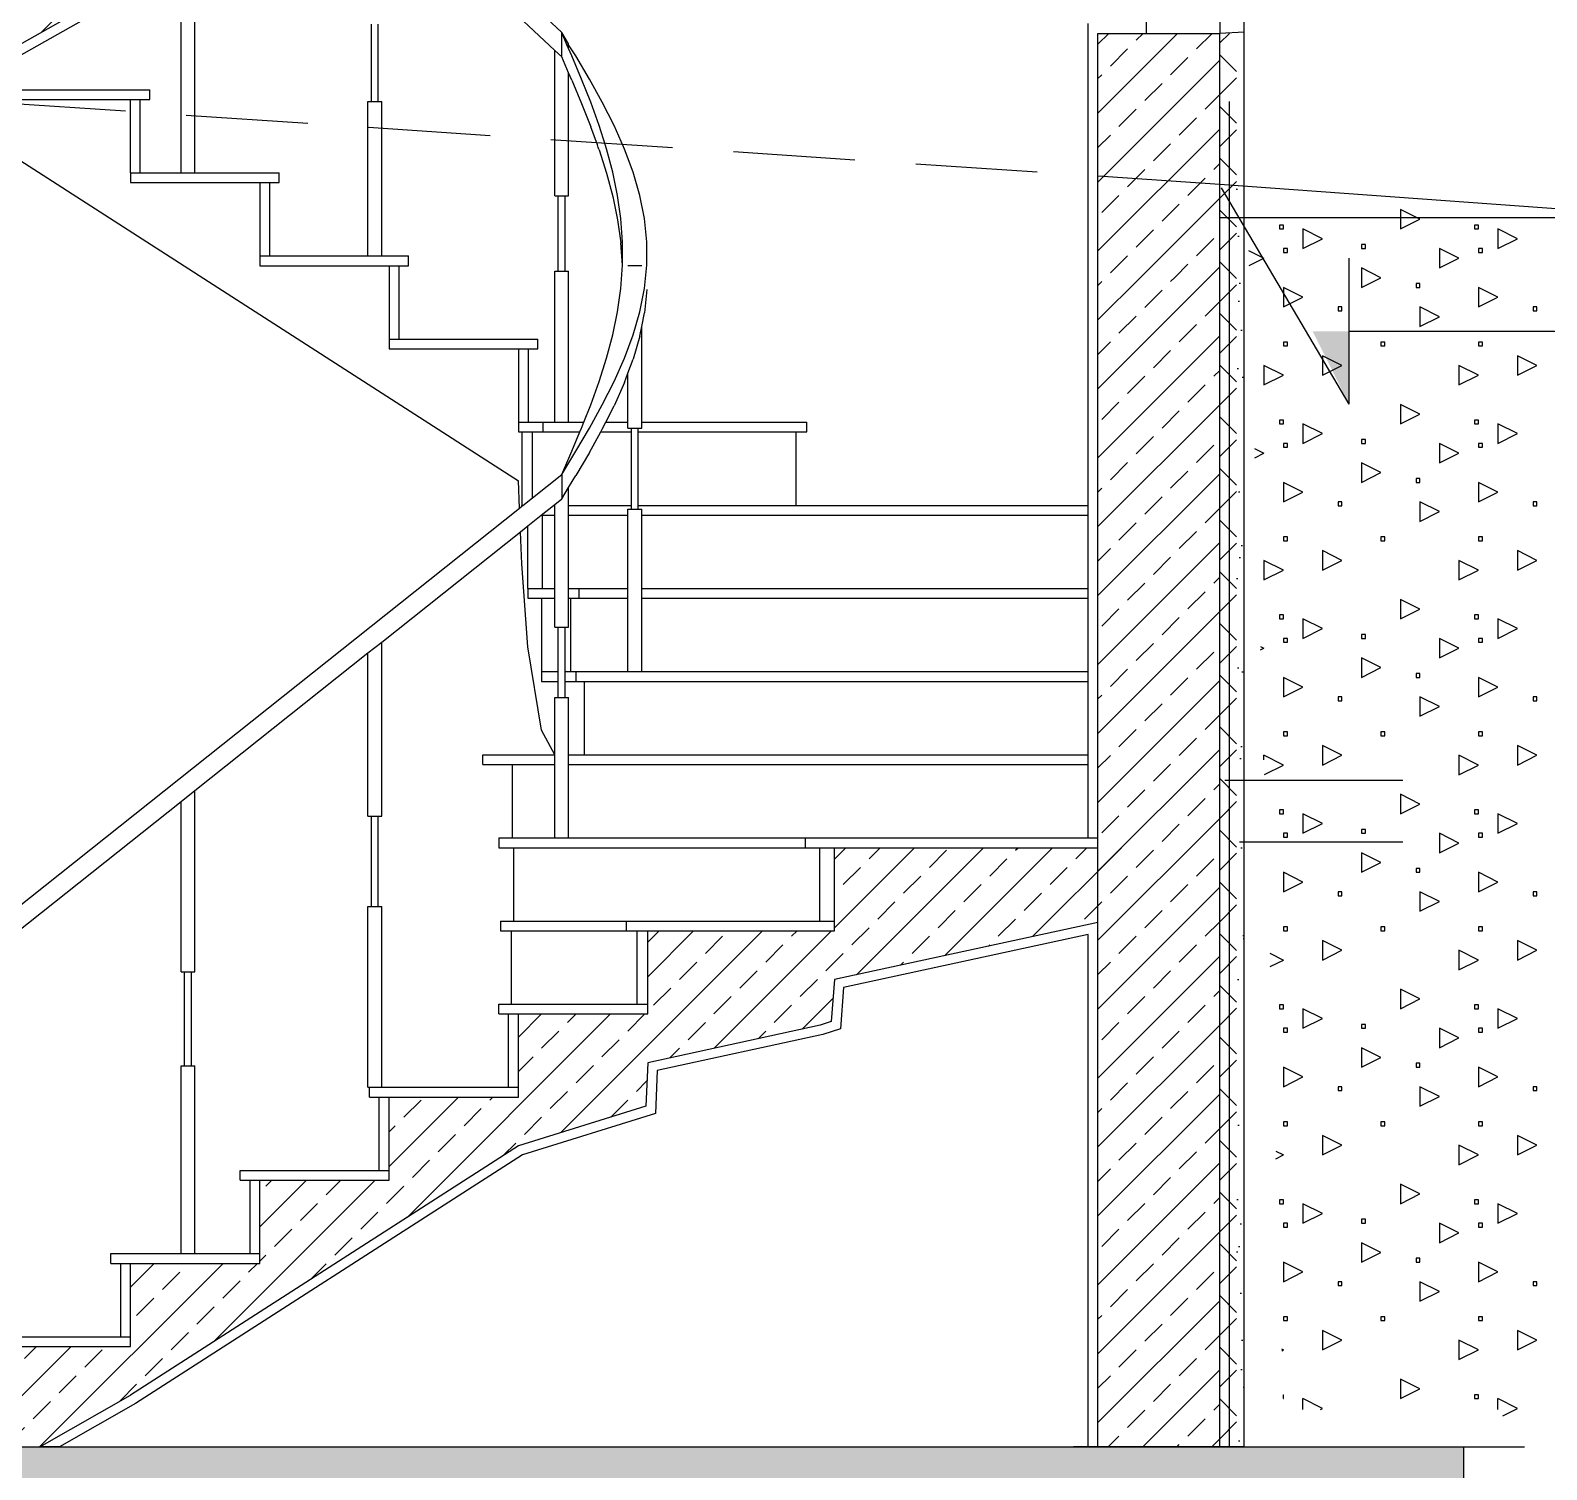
# Model space of a CAD drawing. Header units: metres. Extents: x -220 to 294, y -29 to 18.
# Drawn here: x 31.779 to 34.889, y -7.847 to -4.894 of the extents above; entities that cross this region are included whole.
import ezdxf

# ---------------------------------------------------------------- set-up
doc = ezdxf.new("R2010")
doc.units = ezdxf.units.M
doc.header["$MEASUREMENT"] = 0
doc.linetypes.add('DASHED2', pattern=[0.375, 0.25, -0.125])
doc.linetypes.add('DASHED4', pattern=[0.1875, 0.125, -0.0625])
for name, color, linetype in [('Cizgi', 7, 'Continuous'), ('Kesit_Kot', 7, 'Continuous'), ('Rota', 7, 'Continuous'), ('Standart', 7, 'Continuous'), ('Tarama', 7, 'Continuous')]:
    doc.layers.add(name, color=color, linetype=linetype)

msp = doc.modelspace()

# ---------------------------------------------------------------- hatches: boundary and pattern name
at = {"layer": 'Kesit_Kot', "linetype": 'Continuous', "lineweight": -3}
msp.add_hatch(color=216, dxfattribs=at).paths.add_polyline_path([(34.4841, -5.6612), (34.4091, -5.5112), (34.4841, -5.5112)])
at = {"layer": 'Tarama', "linetype": 'Continuous', "lineweight": -3}
h = msp.add_hatch(dxfattribs=at)
h.set_pattern_fill('ANSI33', color=58, scale=0.4, style=0)
h.paths.add_polyline_path([(34.0686, -3.8027), (33.4281, -3.9415), (33.4218, -4.0275), (33.3989, -4.0351), (33.0452, -4.1121), (33.0415, -4.2012), (32.7797, -4.2826), (31.9839, -4.7944), (31.7186, -4.945), (31.7186, -4.6944), (31.9839, -4.6944), (31.9839, -4.5238), (32.2492, -4.5238), (32.2492, -4.3532), (32.5144, -4.3532), (32.5144, -4.1826), (32.7797, -4.1826), (32.7797, -4.0121), (33.0452, -4.0121), (33.0452, -3.8415), (33.4281, -3.8415), (33.4281, -3.6709), (34.0686, -3.6709)])
h = msp.add_hatch(dxfattribs=at)
h.set_pattern_fill('ANSI33', color=58, scale=0.4, style=0)
h.paths.add_polyline_path([(34.2186, -5.4), (33.9686, -5.4), (33.9686, -4.9), (34.2186, -4.9)])
h = msp.add_hatch(dxfattribs=at)
h.set_pattern_fill('ANSI37', color=163, scale=0.6, style=0)
h.paths.add_polyline_path([(34.2532, -7.8), (34.2186, -7.8), (34.2186, -4.9), (34.2528, -4.9)])
h = msp.add_hatch(dxfattribs=at)
h.set_pattern_fill('AR-SAND', color=203, scale=0.05, style=0)
h.paths.add_polyline_path([(34.2686, -7.8), (34.2532, -7.8), (34.2528, -4.9), (34.2686, -4.9)])
h = msp.add_hatch(dxfattribs=at)
h.set_pattern_fill('ANSI33', color=58, scale=0.4, style=0)
h.paths.add_polyline_path([(34.2186, -7.8), (33.9686, -7.8), (33.9686, -5.4), (34.2186, -5.4)])
h = msp.add_hatch(dxfattribs=at)
h.set_pattern_fill('ANSI33', color=58, scale=0.4, style=0)
h.paths.add_polyline_path([(34.0686, -6.7027), (33.4281, -6.8415), (33.4218, -6.9275), (33.3989, -6.9351), (33.0452, -7.0121), (33.0415, -7.1012), (32.7797, -7.1826), (31.9839, -7.6944), (31.7186, -7.845), (31.7186, -7.5944), (31.9839, -7.5944), (31.9839, -7.4238), (32.2492, -7.4238), (32.2492, -7.2532), (32.5144, -7.2532), (32.5144, -7.0826), (32.7797, -7.0826), (32.7797, -6.9121), (33.0452, -6.9121), (33.0452, -6.7415), (33.4281, -6.7415), (33.4281, -6.5709), (34.0686, -6.5709)])
h = msp.add_hatch(dxfattribs=at)
h.set_pattern_fill('ANSI33', color=58, scale=0.4, style=0)
h.paths.add_polyline_path([(25.0186, -7.8), (25.0186, -8.5), (34.7186, -8.5), (34.7186, -8.2), (34.7186, -7.8)])

# ---------------------------------------------------------------- linework, layer by layer
at = {"layer": 'Cizgi', "color": 166, "linetype": 'Continuous', "lineweight": -3}
for points in [[(34.2186, -2.5), (34.2186, -4.9)], [(34.0686, -4.9), (34.0686, -3.8027)]]:
    msp.add_lwpolyline(points, dxfattribs=at)
at = {"layer": 'Cizgi', "color": 241, "linetype": 'Continuous', "lineweight": -3}
for points in [[(34.2686, -4.92), (34.2686, -3.5236)], [(34.2686, -7.8), (34.2686, -4.69)], [(31.9943, -4.8115), (31.7386, -4.9566)], [(33.9486, -5.1966), (33.9486, -4.88)], [(34.2686, -4.8976), (34.2186, -4.9)], [(34.2386, -6.89), (34.2386, -5.04)], [(33.9486, -5.2025), (33.9486, -5.1966)], [(33.9486, -5.8685), (33.9486, -5.2025)], [(34.2386, -5.2222), (34.2386, -5.2162)], [(34.2186, -5.2776), (37.4186, -5.2776)], [(33.9486, -5.8885), (33.9486, -5.8685)], [(33.9486, -6.0391), (33.9486, -5.8885)], [(33.9486, -6.0591), (33.9486, -6.0391)], [(33.9486, -6.2097), (33.9486, -6.0591)], [(33.9486, -6.2297), (33.9486, -6.2097)], [(33.9486, -6.3803), (33.9486, -6.2297)], [(33.9486, -6.4003), (33.9486, -6.3803)], [(33.9486, -6.5509), (33.9486, -6.4003)], [(33.9486, -6.7492), (33.447, -6.8578)], [(33.9486, -7.8), (33.9486, -6.7492)], [(33.447, -6.8578), (33.4408, -6.9424)], [(34.2386, -7.8), (34.2386, -6.89)], [(33.4042, -6.9544), (33.0645, -7.0283)], [(33.4408, -6.9424), (33.4042, -6.9544)], [(33.0645, -7.0283), (33.0609, -7.1161)], [(33.0609, -7.1161), (32.7883, -7.2009)], [(32.7883, -7.2009), (31.9943, -7.7115)], [(31.9943, -7.7115), (31.8384, -7.8)], [(31.8384, -7.8), (31.7979, -7.8)], [(33.9686, -7.8), (33.9486, -7.8)], [(33.9686, -7.8), (33.9486, -7.8)], [(34.2686, -7.8), (34.2186, -7.8)], [(34.2386, -7.8), (34.2186, -7.8)]]:
    msp.add_lwpolyline(points, dxfattribs=at)
at = {"layer": 'Cizgi', "color": 98, "linetype": 'Continuous', "lineweight": -3}
for points in [[(32.4581, -4.5133), (32.8686, -4.8983)], [(32.4995, -4.6021), (32.8545, -4.935)], [(32.0878, -5.0847), (32.0878, -4.7935)], [(32.1161, -5.0777), (32.1161, -4.7935)], [(32.4782, -5.0396), (32.4782, -4.881)], [(32.4924, -5.0396), (32.4924, -4.881)], [(32.8828, -4.9217), (32.8686, -4.8983)], [(32.8686, -4.9483), (32.8686, -4.8983)], [(32.8794, -4.9233), (32.8686, -4.8983)], [(32.8545, -5.1233), (32.8545, -4.935)], [(32.8545, -4.935), (32.8686, -4.9483)], [(32.8794, -4.9233), (32.8828, -4.9233)], [(32.8828, -4.9311), (32.8794, -4.9233)], [(32.8828, -4.9233), (32.8828, -4.9217)], [(32.8828, -4.9311), (32.8828, -4.9233)], [(32.8974, -4.946), (32.8828, -4.9233)], [(32.8892, -4.946), (32.8828, -4.9311)], [(32.9092, -4.9937), (32.8892, -4.946)], [(32.9255, -4.9937), (32.8974, -4.946)], [(32.8828, -4.9811), (32.8686, -4.9483)], [(32.8828, -5.1252), (32.8828, -4.9811)], [(32.8892, -4.996), (32.8828, -4.9811)], [(32.8892, -4.996), (32.9092, -5.0437)], [(32.9281, -5.0415), (32.9092, -4.9937)], [(32.9519, -5.0415), (32.9255, -4.9937)], [(31.7386, -5.0156), (32.0239, -5.0156)], [(31.7386, -5.0356), (31.9839, -5.0356)], [(31.9839, -5.0652), (31.9839, -5.0356)], [(31.9839, -5.0356), (32.0039, -5.0356)], [(32.0039, -5.0665), (32.0039, -5.0356)], [(32.0039, -5.0356), (32.0239, -5.0356)], [(32.0239, -5.0356), (32.0239, -5.0156)], [(32.4712, -5.0977), (32.4712, -5.0396)], [(32.4712, -5.0396), (32.4782, -5.0396)], [(32.4782, -5.0396), (32.4924, -5.0396)], [(32.4924, -5.0396), (32.4995, -5.0396)], [(32.4995, -5.0996), (32.4995, -5.0396)], [(31.9839, -5.0687), (31.9839, -5.0652)], [(31.9839, -5.1862), (31.9839, -5.0687)], [(32.0039, -5.0701), (32.0039, -5.0665)], [(32.0039, -5.1862), (32.0039, -5.0701)], [(32.9092, -5.0437), (32.9281, -5.0915)], [(32.9454, -5.0892), (32.9281, -5.0415)], [(32.9761, -5.0892), (32.9519, -5.0415)], [(32.0878, -5.1862), (32.0878, -5.0758)], [(32.1161, -5.1862), (32.1161, -5.0777)], [(32.4712, -5.1019), (32.4712, -5.0977)], [(32.4995, -5.1038), (32.4995, -5.0996)], [(32.9418, -5.1291), (32.9281, -5.0915)], [(32.9585, -5.1302), (32.9454, -5.0892)], [(32.9955, -5.1327), (32.9761, -5.0892)], [(32.4712, -5.3568), (32.4712, -5.1019)], [(32.4995, -5.3568), (32.4995, -5.1038)], [(32.8545, -5.128), (32.8545, -5.1233)], [(32.8545, -5.2331), (32.8545, -5.128)], [(32.8828, -5.1299), (32.8828, -5.1252)], [(32.8828, -5.2331), (32.8828, -5.1299)], [(32.9436, -5.1341), (32.9418, -5.1291)], [(32.96, -5.1352), (32.9585, -5.1302)], [(32.9977, -5.1377), (32.9955, -5.1327)], [(31.7186, -5.1356), (32.7797, -5.8179)], [(32.9454, -5.1392), (32.9436, -5.1341)], [(32.9454, -5.1392), (32.9606, -5.1869)], [(32.9606, -5.1369), (32.96, -5.1352)], [(32.9733, -5.1847), (32.9606, -5.1369)], [(33.0151, -5.1847), (32.9977, -5.1377)], [(31.9839, -5.1862), (31.9839, -5.2062)], [(31.9839, -5.1862), (32.0039, -5.1862)], [(32.0039, -5.1862), (32.0878, -5.1862)], [(32.0878, -5.1862), (32.1161, -5.1862)], [(32.1161, -5.1862), (32.2892, -5.1862)], [(32.2892, -5.2062), (32.2892, -5.1862)], [(32.9606, -5.1869), (32.9733, -5.2347)], [(32.9831, -5.2324), (32.9733, -5.1847)], [(33.0289, -5.2324), (33.0151, -5.1847)], [(31.9839, -5.2062), (32.2492, -5.2062)], [(32.2492, -5.2062), (32.2492, -5.3568)], [(32.2492, -5.2062), (32.2692, -5.2062)], [(32.2692, -5.2062), (32.2692, -5.3568)], [(32.2692, -5.2062), (32.2892, -5.2062)], [(32.8545, -5.2331), (32.8616, -5.2331)], [(32.8616, -5.3881), (32.8616, -5.2331)], [(32.8616, -5.2331), (32.8757, -5.2331)], [(32.8757, -5.3881), (32.8757, -5.2331)], [(32.8757, -5.2331), (32.8828, -5.2331)], [(32.9733, -5.2347), (32.9831, -5.2824)], [(32.9898, -5.2801), (32.9831, -5.2324)], [(33.0383, -5.2801), (33.0289, -5.2324)], [(32.9831, -5.2824), (32.9898, -5.3301)], [(32.9932, -5.3279), (32.9898, -5.2801)], [(33.043, -5.3279), (33.0383, -5.2801)], [(32.9932, -5.3756), (32.9898, -5.3301)], [(32.9932, -5.3756), (32.9932, -5.3279)], [(33.043, -5.3756), (33.043, -5.3279)], [(32.2492, -5.3568), (32.2492, -5.3768)], [(32.2492, -5.3568), (32.2692, -5.3568)], [(32.2492, -5.3768), (32.5144, -5.3768)], [(32.2692, -5.3568), (32.4712, -5.3568)], [(32.4712, -5.3568), (32.4995, -5.3568)], [(32.4995, -5.3568), (32.5544, -5.3568)], [(32.5144, -5.3768), (32.5144, -5.5274)], [(32.5144, -5.3768), (32.5344, -5.3768)], [(32.5344, -5.3768), (32.5344, -5.5274)], [(32.5344, -5.3768), (32.5544, -5.3768)], [(32.5544, -5.3768), (32.5544, -5.3568)], [(32.9898, -5.4234), (32.9932, -5.3756)], [(33.0328, -5.3768), (33.0045, -5.3768)], [(33.0383, -5.4234), (33.043, -5.3756)], [(32.8545, -5.6979), (32.8545, -5.3881)], [(32.8545, -5.3881), (32.8616, -5.3881)], [(32.8616, -5.3881), (32.8757, -5.3881)], [(32.8757, -5.3881), (32.8828, -5.3881)], [(32.8828, -5.6979), (32.8828, -5.3881)], [(32.9831, -5.4711), (32.9898, -5.4234)], [(33.0289, -5.4711), (33.0383, -5.4234)], [(33.043, -5.4256), (33.0383, -5.4734)], [(32.9733, -5.5188), (32.9831, -5.4711)], [(33.0151, -5.5188), (33.0289, -5.4711)], [(33.0328, -5.5013), (33.0383, -5.4734)], [(33.0289, -5.5211), (33.0328, -5.5013)], [(33.0328, -5.6979), (33.0328, -5.5013)], [(32.5144, -5.5274), (32.5144, -5.5474)], [(32.5144, -5.5274), (32.5344, -5.5274)], [(32.5344, -5.5274), (32.8197, -5.5274)], [(32.8197, -5.5474), (32.8197, -5.5274)], [(32.9606, -5.5666), (32.9733, -5.5188)], [(32.9974, -5.5666), (33.0151, -5.5188)], [(33.0289, -5.5211), (33.0151, -5.5688)], [(32.5144, -5.5474), (32.7797, -5.5474)], [(32.7797, -5.5474), (32.7797, -5.6979)], [(32.7797, -5.5474), (32.7997, -5.5474)], [(32.7997, -5.5474), (32.7997, -5.6979)], [(32.7997, -5.5474), (32.8197, -5.5474)], [(32.9454, -5.6143), (32.9606, -5.5666)], [(32.9761, -5.6143), (32.9974, -5.5666)], [(32.9974, -5.6166), (33.0045, -5.5975)], [(33.0045, -5.5975), (33.0151, -5.5688)], [(33.0045, -5.6979), (33.0045, -5.5975)], [(32.9281, -5.662), (32.9454, -5.6143)], [(32.9519, -5.662), (32.9761, -5.6143)], [(32.9974, -5.6166), (32.9761, -5.6643)], [(32.9139, -5.6979), (32.9281, -5.662)], [(32.9255, -5.7098), (32.9519, -5.662)], [(32.9591, -5.6979), (32.9761, -5.6643)], [(32.7797, -5.6979), (32.7797, -5.7179)], [(32.7797, -5.6979), (32.7997, -5.6979)], [(32.7797, -5.7179), (32.7868, -5.7179)], [(32.7868, -5.7179), (32.7868, -5.8685)], [(32.7868, -5.7179), (32.8087, -5.7179)], [(32.7997, -5.6979), (32.8306, -5.6979)], [(32.8087, -5.8529), (32.8087, -5.7179)], [(32.8087, -5.7179), (32.8306, -5.7179)], [(32.8306, -5.7179), (32.8306, -5.6979)], [(32.8306, -5.6979), (32.8545, -5.6979)], [(32.8306, -5.7179), (32.9058, -5.7179)], [(32.8545, -5.6979), (32.8828, -5.6979)], [(32.8828, -5.6979), (32.9139, -5.6979)], [(32.8892, -5.7575), (32.9058, -5.7179)], [(32.8974, -5.7575), (32.9255, -5.7098)], [(32.9058, -5.7179), (32.9092, -5.7098)], [(32.9092, -5.7098), (32.9139, -5.6979)], [(32.9255, -5.7598), (32.9487, -5.7179)], [(32.9487, -5.7179), (32.9519, -5.712)], [(32.9487, -5.7179), (33.0116, -5.7179)], [(32.9519, -5.712), (32.9591, -5.6979)], [(32.9591, -5.6979), (33.0045, -5.6979)], [(33.0045, -5.7099), (33.0045, -5.6979)], [(33.0045, -5.7099), (33.0116, -5.7099)], [(33.0116, -5.7179), (33.0116, -5.7099)], [(33.0116, -5.7099), (33.0257, -5.7099)], [(33.0116, -5.8685), (33.0116, -5.7179)], [(33.0257, -5.7179), (33.0257, -5.7099)], [(33.0257, -5.7099), (33.0328, -5.7099)], [(33.0257, -5.7179), (33.3498, -5.7179)], [(33.0257, -5.8685), (33.0257, -5.7179)], [(33.0328, -5.6979), (33.3718, -5.6979)], [(33.0328, -5.7099), (33.0328, -5.6979)], [(33.3498, -5.8685), (33.3498, -5.7179)], [(33.3498, -5.7179), (33.3718, -5.7179)], [(33.3718, -5.7179), (33.3718, -5.6979)], [(32.8686, -5.8052), (32.8892, -5.7575)], [(32.8686, -5.8052), (32.8974, -5.7575)], [(32.9255, -5.7598), (32.8974, -5.8075)], [(32.8087, -5.8529), (32.8686, -5.8052)], [(32.8686, -5.8052), (32.8686, -5.8552)], [(32.8828, -5.8318), (32.8974, -5.8075)], [(32.782, -5.8741), (32.7797, -5.8179)], [(32.8686, -5.8552), (32.8828, -5.8318)], [(32.8828, -5.8685), (32.8828, -5.8318)], [(31.7186, -6.72), (32.782, -5.8741)], [(32.782, -5.8741), (32.7868, -5.8704)], [(32.7868, -5.8704), (32.7868, -5.8685)], [(32.7868, -5.8685), (32.7891, -5.8685)], [(32.7868, -5.8704), (32.7891, -5.8685)], [(32.7891, -5.8685), (32.8087, -5.8529)], [(32.8268, -5.8885), (32.8519, -5.8685)], [(32.8519, -5.8685), (32.8545, -5.8665)], [(32.8519, -5.8685), (32.8545, -5.8685)], [(32.8545, -5.8665), (32.8686, -5.8552)], [(32.8545, -5.8685), (32.8545, -5.8665)], [(32.8545, -5.8885), (32.8545, -5.8685)], [(32.8828, -5.8685), (33.0116, -5.8685)], [(32.8828, -5.8885), (32.8828, -5.8685)], [(33.0045, -5.8765), (33.0116, -5.8765)], [(33.0045, -5.8885), (33.0045, -5.8765)], [(33.0116, -5.8765), (33.0116, -5.8685)], [(33.0116, -5.8765), (33.0257, -5.8765)], [(33.0257, -5.8685), (33.3498, -5.8685)], [(33.0257, -5.8765), (33.0257, -5.8685)], [(33.0257, -5.8765), (33.0328, -5.8765)], [(33.0328, -5.8885), (33.0328, -5.8765)], [(33.3498, -5.8685), (33.9486, -5.8685)], [(32.784, -5.9225), (32.7992, -5.9105)], [(32.7992, -5.9105), (32.8268, -5.8885)], [(32.7992, -6.0391), (32.7992, -5.9105)], [(32.8268, -5.8885), (32.8289, -5.8885)], [(32.8289, -5.8885), (32.8289, -6.0391)], [(32.8289, -5.8885), (32.8545, -5.8885)], [(32.8545, -6.0391), (32.8545, -5.8885)], [(32.8828, -5.8885), (33.0045, -5.8885)], [(32.8828, -6.0391), (32.8828, -5.8885)], [(33.0045, -6.0391), (33.0045, -5.8885)], [(33.0328, -5.8885), (33.9486, -5.8885)], [(33.0328, -6.0391), (33.0328, -5.8885)], [(32.4995, -6.1489), (32.784, -5.9225)], [(32.7868, -5.9885), (32.784, -5.9225)], [(32.7992, -6.1591), (32.7868, -5.9885)], [(32.7992, -6.0391), (32.7992, -6.0591)], [(32.7992, -6.0391), (32.8289, -6.0391)], [(32.7992, -6.0591), (32.8272, -6.0591)], [(32.8272, -6.0591), (32.8272, -6.2097)], [(32.8272, -6.0591), (32.8545, -6.0591)], [(32.8289, -6.0391), (32.8545, -6.0391)], [(32.8545, -6.0591), (32.8545, -6.0391)], [(32.8545, -6.1185), (32.8545, -6.0591)], [(32.8828, -6.0391), (32.9045, -6.0391)], [(32.8828, -6.0591), (32.8828, -6.0391)], [(32.8828, -6.0591), (32.8872, -6.0591)], [(32.8828, -6.1185), (32.8828, -6.0591)], [(32.8872, -6.2097), (32.8872, -6.0591)], [(32.8872, -6.0591), (32.9045, -6.0591)], [(32.9045, -6.0591), (32.9045, -6.0391)], [(32.9045, -6.0391), (33.0045, -6.0391)], [(32.9045, -6.0591), (33.0045, -6.0591)], [(33.0045, -6.0591), (33.0045, -6.0391)], [(33.0045, -6.2097), (33.0045, -6.0591)], [(33.0328, -6.0391), (33.9486, -6.0391)], [(33.0328, -6.0591), (33.0328, -6.0391)], [(33.0328, -6.0591), (33.9486, -6.0591)], [(33.0328, -6.2097), (33.0328, -6.0591)], [(32.8545, -6.1185), (32.8616, -6.1185)], [(32.8616, -6.2097), (32.8616, -6.1185)], [(32.8616, -6.1185), (32.8757, -6.1185)], [(32.8757, -6.2097), (32.8757, -6.1185)], [(32.8757, -6.1185), (32.8828, -6.1185)], [(32.4712, -6.1714), (32.4995, -6.1489)], [(32.4995, -6.5062), (32.4995, -6.1489)], [(32.8272, -6.3297), (32.7992, -6.1591)], [(32.1161, -6.4538), (32.4712, -6.1714)], [(32.4712, -6.5062), (32.4712, -6.1714)], [(32.8272, -6.2097), (32.8272, -6.2297)], [(32.8272, -6.2097), (32.8616, -6.2097)], [(32.8616, -6.2297), (32.8616, -6.2097)], [(32.8757, -6.2097), (32.8872, -6.2097)], [(32.8757, -6.2297), (32.8757, -6.2097)], [(32.8872, -6.2097), (32.8986, -6.2097)], [(32.8986, -6.2297), (32.8986, -6.2097)], [(32.8986, -6.2097), (33.0045, -6.2097)], [(33.0045, -6.2097), (33.0328, -6.2097)], [(33.0328, -6.2097), (33.9486, -6.2097)], [(32.8272, -6.2297), (32.8616, -6.2297)], [(32.8616, -6.2626), (32.8616, -6.2297)], [(32.8757, -6.2297), (32.8986, -6.2297)], [(32.8757, -6.2626), (32.8757, -6.2297)], [(32.8986, -6.2297), (32.9145, -6.2297)], [(32.9145, -6.2297), (32.9145, -6.3803)], [(32.9145, -6.2297), (33.9486, -6.2297)], [(32.8543, -6.3803), (32.8545, -6.2626)], [(32.8545, -6.2626), (32.8616, -6.2626)], [(32.8616, -6.2626), (32.8757, -6.2626)], [(32.8757, -6.2626), (32.8828, -6.2626)], [(32.8828, -6.3803), (32.8828, -6.2626)], [(32.8543, -6.3803), (32.8272, -6.3297)], [(32.7072, -6.4003), (32.7072, -6.3803)], [(32.7072, -6.3803), (32.8543, -6.3803)], [(32.7072, -6.4003), (32.7672, -6.4003)], [(32.7672, -6.4003), (32.7672, -6.5509)], [(32.7672, -6.4003), (32.8545, -6.4003)], [(32.8545, -6.4003), (32.8543, -6.3803)], [(32.8545, -6.5509), (32.8545, -6.4003)], [(32.8828, -6.3803), (32.9145, -6.3803)], [(32.8828, -6.4003), (32.8828, -6.3803)], [(32.8828, -6.4003), (33.9486, -6.4003)], [(32.8828, -6.5509), (32.8828, -6.4003)], [(32.9145, -6.3803), (33.9486, -6.3803)], [(32.0878, -6.4763), (32.1161, -6.4538)], [(32.1161, -6.8256), (32.1161, -6.4538)], [(31.7484, -6.7463), (32.0878, -6.4763)], [(32.0878, -6.8256), (32.0878, -6.4763)], [(32.4712, -6.5062), (32.4782, -6.5062)], [(32.4782, -6.6917), (32.4782, -6.5062)], [(32.4782, -6.5062), (32.4924, -6.5062)], [(32.4924, -6.6917), (32.4924, -6.5062)], [(32.4924, -6.5062), (32.4995, -6.5062)], [(32.7398, -6.5509), (32.7398, -6.5709)], [(32.7398, -6.5509), (32.7672, -6.5509)], [(32.7672, -6.5509), (32.8545, -6.5509)], [(32.8545, -6.5509), (32.8828, -6.5509)], [(32.8828, -6.5509), (33.3687, -6.5509)], [(32.7398, -6.5709), (32.7695, -6.5709)], [(32.7695, -6.5709), (32.7695, -6.7215)], [(32.7695, -6.5709), (33.3687, -6.5709)], [(32.4712, -7.0626), (32.4712, -6.6917)], [(32.4712, -6.6917), (32.4782, -6.6917)], [(32.4782, -6.6917), (32.4924, -6.6917)], [(32.4924, -6.6917), (32.4995, -6.6917)], [(32.4995, -7.0626), (32.4995, -6.6917)], [(32.7429, -6.7215), (32.7429, -6.7415)], [(32.7429, -6.7215), (32.7695, -6.7215)], [(32.7429, -6.7415), (32.7648, -6.7415)], [(32.7648, -6.7415), (32.7648, -6.8921)], [(32.7648, -6.7415), (33.0013, -6.7415)], [(32.7695, -6.7215), (33.0013, -6.7215)], [(32.0878, -6.8256), (32.0949, -6.8256)], [(32.0949, -7.0183), (32.0949, -6.8256)], [(32.0949, -6.8256), (32.109, -6.8256)], [(32.109, -7.0183), (32.109, -6.8256)], [(32.109, -6.8256), (32.1161, -6.8256)], [(32.0878, -7.4038), (32.0878, -7.0183)], [(32.0878, -7.0183), (32.0949, -7.0183)], [(32.0949, -7.0183), (32.109, -7.0183)], [(32.109, -7.0183), (32.1161, -7.0183)], [(32.1161, -7.4038), (32.1161, -7.0183)], [(32.4712, -7.0626), (32.4744, -7.0626)]]:
    msp.add_lwpolyline(points, dxfattribs=at)
at = {"layer": 'Cizgi', "color": 7, "linetype": 'Continuous', "lineweight": -3}
for points in [[(31.9839, -4.7944), (31.7186, -4.945)], [(33.9686, -5.2038), (33.9686, -4.9)], [(33.9686, -4.9), (34.0686, -4.9)], [(34.0686, -4.9), (34.2186, -4.9)], [(34.2186, -5.2208), (34.2186, -4.9)], [(33.9686, -6.5509), (33.9686, -5.2038)], [(34.2186, -7.8), (34.2186, -5.2208)], [(33.9686, -6.5709), (33.9686, -6.5509)], [(33.4281, -6.5709), (33.9686, -6.5709)], [(33.4281, -6.7215), (33.4281, -6.5709)], [(33.9686, -6.7244), (33.9686, -6.5709)], [(33.0452, -6.7415), (33.4281, -6.7415)], [(33.0452, -6.8921), (33.0452, -6.7415)], [(33.4281, -6.7415), (33.4281, -6.7215)], [(33.9686, -6.7244), (33.4281, -6.8415)], [(33.9686, -7.8), (33.9686, -6.7244)], [(33.4281, -6.8415), (33.4218, -6.9275)], [(33.0452, -6.9121), (33.0452, -6.8921)], [(32.7797, -6.9121), (33.0452, -6.9121)], [(32.7797, -7.0626), (32.7797, -6.9121)], [(33.3989, -6.9351), (33.0452, -7.0121)], [(33.4218, -6.9275), (33.3989, -6.9351)], [(33.0452, -7.0121), (33.0415, -7.1012)], [(32.5144, -7.0826), (32.7797, -7.0826)], [(32.5144, -7.2332), (32.5144, -7.0826)], [(32.7797, -7.0826), (32.7797, -7.0626)], [(33.0415, -7.1012), (32.7797, -7.1826)], [(32.7797, -7.1826), (31.9839, -7.6944)], [(32.5144, -7.2532), (32.5144, -7.2332)], [(32.2492, -7.2532), (32.5144, -7.2532)], [(32.2492, -7.4038), (32.2492, -7.2532)], [(32.2492, -7.4238), (32.2492, -7.4038)], [(31.9839, -7.4238), (32.2492, -7.4238)], [(31.9839, -7.5744), (31.9839, -7.4238)], [(31.9839, -7.5944), (31.9839, -7.5744)], [(31.7186, -7.5944), (31.9839, -7.5944)], [(31.7979, -7.8), (31.9839, -7.6944)], [(34.2186, -7.8), (33.9686, -7.8)], [(34.2186, -7.8), (33.9686, -7.8)]]:
    msp.add_lwpolyline(points, dxfattribs=at)
at = {"layer": 'Cizgi', "color": 59, "linetype": 'Continuous', "lineweight": -3}
for points in [[(33.3687, -6.5709), (33.3687, -6.5509)], [(33.3687, -6.5509), (33.9486, -6.5509)], [(33.9486, -6.5509), (33.9686, -6.5509)], [(33.3687, -6.5709), (33.3984, -6.5709)], [(33.3984, -6.7215), (33.3984, -6.5709)], [(33.3984, -6.5709), (33.4281, -6.5709)], [(33.0013, -6.7415), (33.0013, -6.7215)], [(33.0013, -6.7215), (33.3984, -6.7215)], [(33.0013, -6.7415), (33.0232, -6.7415)], [(33.0232, -6.8921), (33.0232, -6.7415)], [(33.0232, -6.7415), (33.0452, -6.7415)], [(33.3984, -6.7215), (33.4281, -6.7215)], [(32.7397, -6.9121), (32.7397, -6.8921)], [(32.7397, -6.8921), (32.7648, -6.8921)], [(32.7648, -6.8921), (33.0232, -6.8921)], [(33.0232, -6.8921), (33.0452, -6.8921)], [(32.7397, -6.9121), (32.7597, -6.9121)], [(32.7597, -7.0626), (32.7597, -6.9121)], [(32.7597, -6.9121), (32.7797, -6.9121)], [(32.4744, -7.0826), (32.4744, -7.0626)], [(32.4744, -7.0626), (32.4995, -7.0626)], [(32.4744, -7.0826), (32.4944, -7.0826)], [(32.4944, -7.2332), (32.4944, -7.0826)], [(32.4944, -7.0826), (32.5144, -7.0826)], [(32.4995, -7.0626), (32.7597, -7.0626)], [(32.7597, -7.0626), (32.7797, -7.0626)], [(32.2092, -7.2532), (32.2092, -7.2332)], [(32.2092, -7.2332), (32.4944, -7.2332)], [(32.4944, -7.2332), (32.5144, -7.2332)], [(32.2092, -7.2532), (32.2292, -7.2532)], [(32.2292, -7.4038), (32.2292, -7.2532)], [(32.2292, -7.2532), (32.2492, -7.2532)], [(31.9439, -7.4238), (31.9439, -7.4038)], [(31.9439, -7.4038), (32.0878, -7.4038)], [(32.0878, -7.4038), (32.1161, -7.4038)], [(32.1161, -7.4038), (32.2292, -7.4038)], [(32.2292, -7.4038), (32.2492, -7.4038)], [(31.9439, -7.4238), (31.9639, -7.4238)], [(31.9639, -7.5744), (31.9639, -7.4238)], [(31.9639, -7.4238), (31.9839, -7.4238)], [(31.7484, -7.5744), (31.9639, -7.5744)], [(31.9639, -7.5744), (31.9839, -7.5744)]]:
    msp.add_lwpolyline(points, dxfattribs=at)
at = {"layer": 'Cizgi', "color": 73, "linetype": 'DASHED4', "lineweight": -3}
for points in [[(25.4686, -7.8), (34.2686, -7.8)], [(34.2686, -7.8), (40.7186, -7.8)]]:
    msp.add_lwpolyline(points, dxfattribs=at)
at = {"layer": 'Cizgi', "color": 118, "linetype": 'Continuous', "lineweight": -3}
for points in [[(31.8384, -7.8), (32.5086, -7.8)], [(32.5086, -7.8), (33.9486, -7.8)], [(34.2386, -7.8), (33.9186, -7.8)], [(33.9186, -7.8), (33.9486, -7.8)]]:
    msp.add_lwpolyline(points, dxfattribs=at)
at = {"layer": 'Kesit_Kot', "color": 216, "linetype": 'Continuous', "lineweight": -3}
for points in [[(34.4841, -5.6612), (34.2225, -5.217)], [(34.4841, -5.5112), (34.4841, -5.3612)], [(34.4841, -5.5112), (35.8464, -5.5112)], [(34.4841, -5.6612), (34.4841, -5.5112)]]:
    msp.add_lwpolyline(points, dxfattribs=at)
at = {"layer": 'Rota', "color": 95, "linetype": 'DASHED2', "lineweight": -3}
msp.add_lwpolyline([(34.2186, -5.21), (25.5186, -4.6286)], dxfattribs=at)
at = {"layer": 'Rota', "color": 18, "linetype": 'Continuous', "lineweight": -3}
msp.add_lwpolyline([(38.6686, -5.5325), (34.2186, -5.21)], dxfattribs=at)
at = {"layer": 'Rota', "color": 7, "linetype": 'Continuous', "lineweight": -3}
for points in [[(25.0186, -7.8), (34.7186, -7.8)], [(34.7186, -7.8), (34.7186, -8.2)]]:
    msp.add_lwpolyline(points, dxfattribs=at)
at = {"layer": 'Standart', "color": 98, "linetype": 'Continuous', "lineweight": -3}
for points in [[(34.2293, -6.4324), (34.5943, -6.4324)], [(34.259, -6.5591), (34.5943, -6.5591)]]:
    msp.add_lwpolyline(points, dxfattribs=at)
at = {"layer": 'Tarama', "color": 251, "linetype": 'Continuous', "lineweight": -3}
for points in [[(34.6294, -5.2814), (34.5894, -5.2614)], [(34.5894, -5.2614), (34.5894, -5.3014)], [(34.5894, -5.3014), (34.6294, -5.2814)], [(34.3494, -5.2934), (34.3414, -5.2934)], [(34.3414, -5.2934), (34.3414, -5.3014)], [(34.3414, -5.3014), (34.3494, -5.3014)], [(34.3494, -5.3014), (34.3494, -5.2934)], [(34.4294, -5.3214), (34.3894, -5.3014)], [(34.3894, -5.3014), (34.3894, -5.3414)], [(34.7494, -5.2934), (34.7414, -5.2934)], [(34.7414, -5.2934), (34.7414, -5.3014)], [(34.7414, -5.3014), (34.7494, -5.3014)], [(34.7494, -5.3014), (34.7494, -5.2934)], [(34.8294, -5.3214), (34.7894, -5.3014)], [(34.7894, -5.3014), (34.7894, -5.3414)], [(34.278, -5.3457), (34.3094, -5.3614)], [(34.3574, -5.3414), (34.3494, -5.3414)], [(34.3494, -5.3414), (34.3494, -5.3494)], [(34.3494, -5.3494), (34.3574, -5.3494)], [(34.3574, -5.3494), (34.3574, -5.3414)], [(34.3894, -5.3414), (34.4294, -5.3214)], [(34.5174, -5.3334), (34.5094, -5.3334)], [(34.5094, -5.3334), (34.5094, -5.3414)], [(34.5094, -5.3414), (34.5174, -5.3414)], [(34.5174, -5.3414), (34.5174, -5.3334)], [(34.7094, -5.3614), (34.6694, -5.3414)], [(34.6694, -5.3414), (34.6694, -5.3814)], [(34.7574, -5.3414), (34.7494, -5.3414)], [(34.7494, -5.3414), (34.7494, -5.3494)], [(34.7494, -5.3494), (34.7574, -5.3494)], [(34.7574, -5.3494), (34.7574, -5.3414)], [(34.7894, -5.3414), (34.8294, -5.3214)], [(34.279, -5.3766), (34.3094, -5.3614)], [(34.5494, -5.4014), (34.5094, -5.3814)], [(34.5094, -5.3814), (34.5094, -5.4214)], [(34.6694, -5.3814), (34.7094, -5.3614)], [(34.5094, -5.4214), (34.5494, -5.4014)], [(34.3894, -5.4414), (34.3494, -5.4214)], [(34.3494, -5.4214), (34.3494, -5.4614)], [(34.3494, -5.4614), (34.3894, -5.4414)], [(34.6294, -5.4134), (34.6214, -5.4134)], [(34.6214, -5.4134), (34.6214, -5.4214)], [(34.6214, -5.4214), (34.6294, -5.4214)], [(34.6294, -5.4214), (34.6294, -5.4134)], [(34.7894, -5.4414), (34.7494, -5.4214)], [(34.7494, -5.4214), (34.7494, -5.4614)], [(34.7494, -5.4614), (34.7894, -5.4414)], [(34.4694, -5.4614), (34.4614, -5.4614)], [(34.4614, -5.4614), (34.4614, -5.4694)], [(34.4614, -5.4694), (34.4694, -5.4694)], [(34.4694, -5.4694), (34.4694, -5.4614)], [(34.6694, -5.4814), (34.6294, -5.4614)], [(34.6294, -5.4614), (34.6294, -5.5014)], [(34.8694, -5.4614), (34.8614, -5.4614)], [(34.8614, -5.4614), (34.8614, -5.4694)], [(34.8614, -5.4694), (34.8694, -5.4694)], [(34.8694, -5.4694), (34.8694, -5.4614)], [(34.6294, -5.5014), (34.6694, -5.4814)], [(34.3574, -5.5334), (34.3494, -5.5334)], [(34.3494, -5.5334), (34.3494, -5.5414)], [(34.3574, -5.5414), (34.3574, -5.5334)], [(34.5574, -5.5334), (34.5494, -5.5334)], [(34.5494, -5.5334), (34.5494, -5.5414)], [(34.5574, -5.5414), (34.5574, -5.5334)], [(34.7574, -5.5334), (34.7494, -5.5334)], [(34.7494, -5.5334), (34.7494, -5.5414)], [(34.7574, -5.5414), (34.7574, -5.5334)], [(34.3494, -5.5414), (34.3574, -5.5414)], [(34.4694, -5.5814), (34.4294, -5.5614)], [(34.4294, -5.5614), (34.4294, -5.6014)], [(34.5494, -5.5414), (34.5574, -5.5414)], [(34.7494, -5.5414), (34.7574, -5.5414)], [(34.8694, -5.5814), (34.8294, -5.5614)], [(34.8294, -5.5614), (34.8294, -5.6014)], [(34.3494, -5.6014), (34.3094, -5.5814)], [(34.3094, -5.5814), (34.3094, -5.6214)], [(34.4294, -5.6014), (34.4694, -5.5814)], [(34.7494, -5.6014), (34.7094, -5.5814)], [(34.7094, -5.5814), (34.7094, -5.6214)], [(34.8294, -5.6014), (34.8694, -5.5814)], [(34.3094, -5.6214), (34.3494, -5.6014)], [(34.7094, -5.6214), (34.7494, -5.6014)], [(34.6294, -5.6814), (34.5894, -5.6614)], [(34.5894, -5.6614), (34.5894, -5.7014)], [(34.5894, -5.7014), (34.6294, -5.6814)], [(34.3494, -5.6934), (34.3414, -5.6934)], [(34.3414, -5.6934), (34.3414, -5.7014)], [(34.3414, -5.7014), (34.3494, -5.7014)], [(34.3494, -5.7014), (34.3494, -5.6934)], [(34.4294, -5.7214), (34.3894, -5.7014)], [(34.3894, -5.7014), (34.3894, -5.7414)], [(34.3894, -5.7414), (34.4294, -5.7214)], [(34.7494, -5.6934), (34.7414, -5.6934)], [(34.7414, -5.6934), (34.7414, -5.7014)], [(34.7414, -5.7014), (34.7494, -5.7014)], [(34.7494, -5.7014), (34.7494, -5.6934)], [(34.8294, -5.7214), (34.7894, -5.7014)], [(34.7894, -5.7014), (34.7894, -5.7414)], [(34.7894, -5.7414), (34.8294, -5.7214)], [(34.2902, -5.7518), (34.3094, -5.7614)], [(34.3574, -5.7414), (34.3494, -5.7414)], [(34.3494, -5.7414), (34.3494, -5.7494)], [(34.3494, -5.7494), (34.3574, -5.7494)], [(34.3574, -5.7494), (34.3574, -5.7414)], [(34.5174, -5.7334), (34.5094, -5.7334)], [(34.5094, -5.7334), (34.5094, -5.7414)], [(34.5094, -5.7414), (34.5174, -5.7414)], [(34.5174, -5.7414), (34.5174, -5.7334)], [(34.7094, -5.7614), (34.6694, -5.7414)], [(34.6694, -5.7414), (34.6694, -5.7814)], [(34.7574, -5.7414), (34.7494, -5.7414)], [(34.7494, -5.7414), (34.7494, -5.7494)], [(34.7494, -5.7494), (34.7574, -5.7494)], [(34.7574, -5.7494), (34.7574, -5.7414)], [(34.2908, -5.7707), (34.3094, -5.7614)], [(34.5494, -5.8014), (34.5094, -5.7814)], [(34.5094, -5.7814), (34.5094, -5.8214)], [(34.6694, -5.7814), (34.7094, -5.7614)], [(34.5094, -5.8214), (34.5494, -5.8014)], [(34.6294, -5.8134), (34.6214, -5.8134)], [(34.6214, -5.8134), (34.6214, -5.8214)], [(34.6294, -5.8214), (34.6294, -5.8134)], [(34.3894, -5.8414), (34.3494, -5.8214)], [(34.3494, -5.8214), (34.3494, -5.8614)], [(34.3494, -5.8614), (34.3894, -5.8414)], [(34.6214, -5.8214), (34.6294, -5.8214)], [(34.7894, -5.8414), (34.7494, -5.8214)], [(34.7494, -5.8214), (34.7494, -5.8614)], [(34.7494, -5.8614), (34.7894, -5.8414)], [(34.4694, -5.8614), (34.4614, -5.8614)], [(34.4614, -5.8614), (34.4614, -5.8694)], [(34.4614, -5.8694), (34.4694, -5.8694)], [(34.4694, -5.8694), (34.4694, -5.8614)], [(34.6694, -5.8814), (34.6294, -5.8614)], [(34.6294, -5.8614), (34.6294, -5.9014)], [(34.8694, -5.8614), (34.8614, -5.8614)], [(34.8614, -5.8614), (34.8614, -5.8694)], [(34.8614, -5.8694), (34.8694, -5.8694)], [(34.8694, -5.8694), (34.8694, -5.8614)], [(34.6294, -5.9014), (34.6694, -5.8814)], [(34.3574, -5.9334), (34.3494, -5.9334)], [(34.3494, -5.9334), (34.3494, -5.9414)], [(34.3494, -5.9414), (34.3574, -5.9414)], [(34.3574, -5.9414), (34.3574, -5.9334)], [(34.5574, -5.9334), (34.5494, -5.9334)], [(34.5494, -5.9334), (34.5494, -5.9414)], [(34.5494, -5.9414), (34.5574, -5.9414)], [(34.5574, -5.9414), (34.5574, -5.9334)], [(34.7574, -5.9334), (34.7494, -5.9334)], [(34.7494, -5.9334), (34.7494, -5.9414)], [(34.7494, -5.9414), (34.7574, -5.9414)], [(34.7574, -5.9414), (34.7574, -5.9334)], [(34.4694, -5.9814), (34.4294, -5.9614)], [(34.4294, -5.9614), (34.4294, -6.0014)], [(34.8694, -5.9814), (34.8294, -5.9614)], [(34.8294, -5.9614), (34.8294, -6.0014)], [(34.3494, -6.0014), (34.3094, -5.9814)], [(34.3094, -5.9814), (34.3094, -6.0214)], [(34.3094, -6.0214), (34.3494, -6.0014)], [(34.4294, -6.0014), (34.4694, -5.9814)], [(34.7494, -6.0014), (34.7094, -5.9814)], [(34.7094, -5.9814), (34.7094, -6.0214)], [(34.7094, -6.0214), (34.7494, -6.0014)], [(34.8294, -6.0014), (34.8694, -5.9814)], [(34.6294, -6.0814), (34.5894, -6.0614)], [(34.5894, -6.0614), (34.5894, -6.1014)], [(34.3494, -6.0934), (34.3414, -6.0934)], [(34.3414, -6.0934), (34.3414, -6.1014)], [(34.3494, -6.1014), (34.3494, -6.0934)], [(34.5894, -6.1014), (34.6294, -6.0814)], [(34.7494, -6.0934), (34.7414, -6.0934)], [(34.7414, -6.0934), (34.7414, -6.1014)], [(34.7494, -6.1014), (34.7494, -6.0934)], [(34.3414, -6.1014), (34.3494, -6.1014)], [(34.4294, -6.1214), (34.3894, -6.1014)], [(34.3894, -6.1014), (34.3894, -6.1414)], [(34.3894, -6.1414), (34.4294, -6.1214)], [(34.7414, -6.1014), (34.7494, -6.1014)], [(34.8294, -6.1214), (34.7894, -6.1014)], [(34.7894, -6.1014), (34.7894, -6.1414)], [(34.7894, -6.1414), (34.8294, -6.1214)], [(34.3024, -6.1579), (34.3094, -6.1614)], [(34.3574, -6.1414), (34.3494, -6.1414)], [(34.3494, -6.1414), (34.3494, -6.1494)], [(34.3494, -6.1494), (34.3574, -6.1494)], [(34.3574, -6.1494), (34.3574, -6.1414)], [(34.5174, -6.1334), (34.5094, -6.1334)], [(34.5094, -6.1334), (34.5094, -6.1414)], [(34.5094, -6.1414), (34.5174, -6.1414)], [(34.5174, -6.1414), (34.5174, -6.1334)], [(34.7094, -6.1614), (34.6694, -6.1414)], [(34.6694, -6.1414), (34.6694, -6.1814)], [(34.7574, -6.1414), (34.7494, -6.1414)], [(34.7494, -6.1414), (34.7494, -6.1494)], [(34.7494, -6.1494), (34.7574, -6.1494)], [(34.7574, -6.1494), (34.7574, -6.1414)], [(34.3026, -6.1648), (34.3094, -6.1614)], [(34.5494, -6.2014), (34.5094, -6.1814)], [(34.5094, -6.1814), (34.5094, -6.2214)], [(34.6694, -6.1814), (34.7094, -6.1614)], [(34.3894, -6.2414), (34.3494, -6.2214)], [(34.3494, -6.2214), (34.3494, -6.2614)], [(34.5094, -6.2214), (34.5494, -6.2014)], [(34.6294, -6.2134), (34.6214, -6.2134)], [(34.6214, -6.2134), (34.6214, -6.2214)], [(34.6214, -6.2214), (34.6294, -6.2214)], [(34.6294, -6.2214), (34.6294, -6.2134)], [(34.7894, -6.2414), (34.7494, -6.2214)], [(34.7494, -6.2214), (34.7494, -6.2614)], [(34.3494, -6.2614), (34.3894, -6.2414)], [(34.7494, -6.2614), (34.7894, -6.2414)], [(34.4694, -6.2614), (34.4614, -6.2614)], [(34.4614, -6.2614), (34.4614, -6.2694)], [(34.4614, -6.2694), (34.4694, -6.2694)], [(34.4694, -6.2694), (34.4694, -6.2614)], [(34.6694, -6.2814), (34.6294, -6.2614)], [(34.6294, -6.2614), (34.6294, -6.3014)], [(34.6294, -6.3014), (34.6694, -6.2814)], [(34.8694, -6.2614), (34.8614, -6.2614)], [(34.8614, -6.2614), (34.8614, -6.2694)], [(34.8614, -6.2694), (34.8694, -6.2694)], [(34.8694, -6.2694), (34.8694, -6.2614)], [(34.3574, -6.3334), (34.3494, -6.3334)], [(34.3494, -6.3334), (34.3494, -6.3414)], [(34.3494, -6.3414), (34.3574, -6.3414)], [(34.3574, -6.3414), (34.3574, -6.3334)], [(34.5574, -6.3334), (34.5494, -6.3334)], [(34.5494, -6.3334), (34.5494, -6.3414)], [(34.5494, -6.3414), (34.5574, -6.3414)], [(34.5574, -6.3414), (34.5574, -6.3334)], [(34.7574, -6.3334), (34.7494, -6.3334)], [(34.7494, -6.3334), (34.7494, -6.3414)], [(34.7494, -6.3414), (34.7574, -6.3414)], [(34.7574, -6.3414), (34.7574, -6.3334)], [(34.4694, -6.3814), (34.4294, -6.3614)], [(34.4294, -6.3614), (34.4294, -6.4014)], [(34.8694, -6.3814), (34.8294, -6.3614)], [(34.8294, -6.3614), (34.8294, -6.4014)], [(34.3494, -6.4014), (34.3094, -6.3814)], [(34.3094, -6.3906), (34.3094, -6.3814)], [(34.3103, -6.4209), (34.3494, -6.4014)], [(34.4294, -6.4014), (34.4694, -6.3814)], [(34.7494, -6.4014), (34.7094, -6.3814)], [(34.7094, -6.3814), (34.7094, -6.4214)], [(34.7094, -6.4214), (34.7494, -6.4014)], [(34.8294, -6.4014), (34.8694, -6.3814)], [(34.6294, -6.4814), (34.5894, -6.4614)], [(34.5894, -6.4614), (34.5894, -6.5014)], [(34.3494, -6.4934), (34.3414, -6.4934)], [(34.3414, -6.4934), (34.3414, -6.5014)], [(34.3414, -6.5014), (34.3494, -6.5014)], [(34.3494, -6.5014), (34.3494, -6.4934)], [(34.4294, -6.5214), (34.3894, -6.5014)], [(34.3894, -6.5014), (34.3894, -6.5414)], [(34.5894, -6.5014), (34.6294, -6.4814)], [(34.7494, -6.4934), (34.7414, -6.4934)], [(34.7414, -6.4934), (34.7414, -6.5014)], [(34.7414, -6.5014), (34.7494, -6.5014)], [(34.7494, -6.5014), (34.7494, -6.4934)], [(34.8294, -6.5214), (34.7894, -6.5014)], [(34.7894, -6.5014), (34.7894, -6.5414)], [(34.3894, -6.5414), (34.4294, -6.5214)], [(34.7894, -6.5414), (34.8294, -6.5214)], [(34.3574, -6.5414), (34.3494, -6.5414)], [(34.3494, -6.5414), (34.3494, -6.5494)], [(34.3494, -6.5494), (34.3574, -6.5494)], [(34.3574, -6.5494), (34.3574, -6.5414)], [(34.5174, -6.5334), (34.5094, -6.5334)], [(34.5094, -6.5334), (34.5094, -6.5414)], [(34.5094, -6.5414), (34.5174, -6.5414)], [(34.5174, -6.5414), (34.5174, -6.5334)], [(34.7094, -6.5614), (34.6694, -6.5414)], [(34.6694, -6.5414), (34.6694, -6.5814)], [(34.6694, -6.5814), (34.7094, -6.5614)], [(34.7574, -6.5414), (34.7494, -6.5414)], [(34.7494, -6.5414), (34.7494, -6.5494)], [(34.7494, -6.5494), (34.7574, -6.5494)], [(34.7574, -6.5494), (34.7574, -6.5414)], [(34.5494, -6.6014), (34.5094, -6.5814)], [(34.5094, -6.5814), (34.5094, -6.6214)], [(34.3894, -6.6414), (34.3494, -6.6214)], [(34.3494, -6.6214), (34.3494, -6.6614)], [(34.5094, -6.6214), (34.5494, -6.6014)], [(34.6294, -6.6134), (34.6214, -6.6134)], [(34.6214, -6.6134), (34.6214, -6.6214)], [(34.6214, -6.6214), (34.6294, -6.6214)], [(34.6294, -6.6214), (34.6294, -6.6134)], [(34.7894, -6.6414), (34.7494, -6.6214)], [(34.7494, -6.6214), (34.7494, -6.6614)], [(34.3494, -6.6614), (34.3894, -6.6414)], [(34.7494, -6.6614), (34.7894, -6.6414)], [(34.4694, -6.6614), (34.4614, -6.6614)], [(34.4614, -6.6614), (34.4614, -6.6694)], [(34.4614, -6.6694), (34.4694, -6.6694)], [(34.4694, -6.6694), (34.4694, -6.6614)], [(34.6694, -6.6814), (34.6294, -6.6614)], [(34.6294, -6.6614), (34.6294, -6.7014)], [(34.6294, -6.7014), (34.6694, -6.6814)], [(34.8694, -6.6614), (34.8614, -6.6614)], [(34.8614, -6.6614), (34.8614, -6.6694)], [(34.8614, -6.6694), (34.8694, -6.6694)], [(34.8694, -6.6694), (34.8694, -6.6614)], [(34.3574, -6.7334), (34.3494, -6.7334)], [(34.3494, -6.7334), (34.3494, -6.7414)], [(34.3494, -6.7414), (34.3574, -6.7414)], [(34.3574, -6.7414), (34.3574, -6.7334)], [(34.5574, -6.7334), (34.5494, -6.7334)], [(34.5494, -6.7334), (34.5494, -6.7414)], [(34.5494, -6.7414), (34.5574, -6.7414)], [(34.5574, -6.7414), (34.5574, -6.7334)], [(34.7574, -6.7334), (34.7494, -6.7334)], [(34.7494, -6.7334), (34.7494, -6.7414)], [(34.7494, -6.7414), (34.7574, -6.7414)], [(34.7574, -6.7414), (34.7574, -6.7334)], [(34.4694, -6.7814), (34.4294, -6.7614)], [(34.4294, -6.7614), (34.4294, -6.8014)], [(34.4294, -6.8014), (34.4694, -6.7814)], [(34.7494, -6.8014), (34.7094, -6.7814)], [(34.7094, -6.7814), (34.7094, -6.8214)], [(34.8694, -6.7814), (34.8294, -6.7614)], [(34.8294, -6.7614), (34.8294, -6.8014)], [(34.8294, -6.8014), (34.8694, -6.7814)], [(34.3213, -6.7873), (34.3494, -6.8014)], [(34.3221, -6.815), (34.3494, -6.8014)], [(34.7094, -6.8214), (34.7494, -6.8014)], [(34.6294, -6.8814), (34.5894, -6.8614)], [(34.5894, -6.8614), (34.5894, -6.9014)], [(34.3494, -6.8934), (34.3414, -6.8934)], [(34.3414, -6.8934), (34.3414, -6.9014)], [(34.3414, -6.9014), (34.3494, -6.9014)], [(34.3494, -6.9014), (34.3494, -6.8934)], [(34.4294, -6.9214), (34.3894, -6.9014)], [(34.3894, -6.9014), (34.3894, -6.9414)], [(34.5894, -6.9014), (34.6294, -6.8814)], [(34.7494, -6.8934), (34.7414, -6.8934)], [(34.7414, -6.8934), (34.7414, -6.9014)], [(34.7414, -6.9014), (34.7494, -6.9014)], [(34.7494, -6.9014), (34.7494, -6.8934)], [(34.8294, -6.9214), (34.7894, -6.9014)], [(34.7894, -6.9014), (34.7894, -6.9414)], [(34.3894, -6.9414), (34.4294, -6.9214)], [(34.5174, -6.9334), (34.5094, -6.9334)], [(34.5094, -6.9334), (34.5094, -6.9414)], [(34.5174, -6.9414), (34.5174, -6.9334)], [(34.7894, -6.9414), (34.8294, -6.9214)], [(34.3574, -6.9414), (34.3494, -6.9414)], [(34.3494, -6.9414), (34.3494, -6.9494)], [(34.3494, -6.9494), (34.3574, -6.9494)], [(34.3574, -6.9494), (34.3574, -6.9414)], [(34.5094, -6.9414), (34.5174, -6.9414)], [(34.7094, -6.9614), (34.6694, -6.9414)], [(34.6694, -6.9414), (34.6694, -6.9814)], [(34.6694, -6.9814), (34.7094, -6.9614)], [(34.7574, -6.9414), (34.7494, -6.9414)], [(34.7494, -6.9414), (34.7494, -6.9494)], [(34.7494, -6.9494), (34.7574, -6.9494)], [(34.7574, -6.9494), (34.7574, -6.9414)], [(34.5494, -7.0014), (34.5094, -6.9814)], [(34.5094, -6.9814), (34.5094, -7.0214)], [(34.3894, -7.0414), (34.3494, -7.0214)], [(34.3494, -7.0214), (34.3494, -7.0614)], [(34.5094, -7.0214), (34.5494, -7.0014)], [(34.6294, -7.0134), (34.6214, -7.0134)], [(34.6214, -7.0134), (34.6214, -7.0214)], [(34.6214, -7.0214), (34.6294, -7.0214)], [(34.6294, -7.0214), (34.6294, -7.0134)], [(34.7894, -7.0414), (34.7494, -7.0214)], [(34.7494, -7.0214), (34.7494, -7.0614)], [(34.3494, -7.0614), (34.3894, -7.0414)], [(34.4694, -7.0614), (34.4614, -7.0614)], [(34.4614, -7.0614), (34.4614, -7.0694)], [(34.4694, -7.0694), (34.4694, -7.0614)], [(34.6694, -7.0814), (34.6294, -7.0614)], [(34.6294, -7.0614), (34.6294, -7.1014)], [(34.7494, -7.0614), (34.7894, -7.0414)], [(34.8694, -7.0614), (34.8614, -7.0614)], [(34.8614, -7.0614), (34.8614, -7.0694)], [(34.8694, -7.0694), (34.8694, -7.0614)], [(34.4614, -7.0694), (34.4694, -7.0694)], [(34.6294, -7.1014), (34.6694, -7.0814)], [(34.8614, -7.0694), (34.8694, -7.0694)], [(34.3574, -7.1334), (34.3494, -7.1334)], [(34.3494, -7.1334), (34.3494, -7.1414)], [(34.3494, -7.1414), (34.3574, -7.1414)], [(34.3574, -7.1414), (34.3574, -7.1334)], [(34.5574, -7.1334), (34.5494, -7.1334)], [(34.5494, -7.1334), (34.5494, -7.1414)], [(34.5494, -7.1414), (34.5574, -7.1414)], [(34.5574, -7.1414), (34.5574, -7.1334)], [(34.7574, -7.1334), (34.7494, -7.1334)], [(34.7494, -7.1334), (34.7494, -7.1414)], [(34.7494, -7.1414), (34.7574, -7.1414)], [(34.7574, -7.1414), (34.7574, -7.1334)], [(34.4694, -7.1814), (34.4294, -7.1614)], [(34.4294, -7.1614), (34.4294, -7.2014)], [(34.4294, -7.2014), (34.4694, -7.1814)], [(34.7494, -7.2014), (34.7094, -7.1814)], [(34.7094, -7.1814), (34.7094, -7.2214)], [(34.8694, -7.1814), (34.8294, -7.1614)], [(34.8294, -7.1614), (34.8294, -7.2014)], [(34.8294, -7.2014), (34.8694, -7.1814)], [(34.3335, -7.1934), (34.3494, -7.2014)], [(34.334, -7.2091), (34.3494, -7.2014)], [(34.7094, -7.2214), (34.7494, -7.2014)], [(34.6294, -7.2814), (34.5894, -7.2614)], [(34.5894, -7.2614), (34.5894, -7.3014)], [(34.3494, -7.2934), (34.3414, -7.2934)], [(34.3414, -7.2934), (34.3414, -7.3014)], [(34.3414, -7.3014), (34.3494, -7.3014)], [(34.3494, -7.3014), (34.3494, -7.2934)], [(34.4294, -7.3214), (34.3894, -7.3014)], [(34.3894, -7.3014), (34.3894, -7.3414)], [(34.5894, -7.3014), (34.6294, -7.2814)], [(34.7494, -7.2934), (34.7414, -7.2934)], [(34.7414, -7.2934), (34.7414, -7.3014)], [(34.7414, -7.3014), (34.7494, -7.3014)], [(34.7494, -7.3014), (34.7494, -7.2934)], [(34.8294, -7.3214), (34.7894, -7.3014)], [(34.7894, -7.3014), (34.7894, -7.3414)], [(34.3574, -7.3414), (34.3494, -7.3414)], [(34.3494, -7.3414), (34.3494, -7.3494)], [(34.3574, -7.3494), (34.3574, -7.3414)], [(34.3894, -7.3414), (34.4294, -7.3214)], [(34.5174, -7.3334), (34.5094, -7.3334)], [(34.5094, -7.3334), (34.5094, -7.3414)], [(34.5094, -7.3414), (34.5174, -7.3414)], [(34.5174, -7.3414), (34.5174, -7.3334)], [(34.7094, -7.3614), (34.6694, -7.3414)], [(34.6694, -7.3414), (34.6694, -7.3814)], [(34.7574, -7.3414), (34.7494, -7.3414)], [(34.7494, -7.3414), (34.7494, -7.3494)], [(34.7574, -7.3494), (34.7574, -7.3414)], [(34.7894, -7.3414), (34.8294, -7.3214)], [(34.3494, -7.3494), (34.3574, -7.3494)], [(34.6694, -7.3814), (34.7094, -7.3614)], [(34.7494, -7.3494), (34.7574, -7.3494)], [(34.5494, -7.4014), (34.5094, -7.3814)], [(34.5094, -7.3814), (34.5094, -7.4214)], [(34.5094, -7.4214), (34.5494, -7.4014)], [(34.3894, -7.4414), (34.3494, -7.4214)], [(34.3494, -7.4214), (34.3494, -7.4614)], [(34.6294, -7.4134), (34.6214, -7.4134)], [(34.6214, -7.4134), (34.6214, -7.4214)], [(34.6214, -7.4214), (34.6294, -7.4214)], [(34.6294, -7.4214), (34.6294, -7.4134)], [(34.7894, -7.4414), (34.7494, -7.4214)], [(34.7494, -7.4214), (34.7494, -7.4614)], [(34.3494, -7.4614), (34.3894, -7.4414)], [(34.4694, -7.4614), (34.4614, -7.4614)], [(34.4614, -7.4614), (34.4614, -7.4694)], [(34.4694, -7.4694), (34.4694, -7.4614)], [(34.6694, -7.4814), (34.6294, -7.4614)], [(34.6294, -7.4614), (34.6294, -7.5014)], [(34.7494, -7.4614), (34.7894, -7.4414)], [(34.8694, -7.4614), (34.8614, -7.4614)], [(34.8614, -7.4614), (34.8614, -7.4694)], [(34.8694, -7.4694), (34.8694, -7.4614)], [(34.4614, -7.4694), (34.4694, -7.4694)], [(34.6294, -7.5014), (34.6694, -7.4814)], [(34.8614, -7.4694), (34.8694, -7.4694)], [(34.3574, -7.5334), (34.3494, -7.5334)], [(34.3494, -7.5334), (34.3494, -7.5414)], [(34.3494, -7.5414), (34.3574, -7.5414)], [(34.3574, -7.5414), (34.3574, -7.5334)], [(34.5574, -7.5334), (34.5494, -7.5334)], [(34.5494, -7.5334), (34.5494, -7.5414)], [(34.5494, -7.5414), (34.5574, -7.5414)], [(34.5574, -7.5414), (34.5574, -7.5334)], [(34.7574, -7.5334), (34.7494, -7.5334)], [(34.7494, -7.5334), (34.7494, -7.5414)], [(34.7494, -7.5414), (34.7574, -7.5414)], [(34.7574, -7.5414), (34.7574, -7.5334)], [(34.4694, -7.5814), (34.4294, -7.5614)], [(34.4294, -7.5614), (34.4294, -7.6014)], [(34.4294, -7.6014), (34.4694, -7.5814)], [(34.7494, -7.6014), (34.7094, -7.5814)], [(34.7094, -7.5814), (34.7094, -7.6214)], [(34.8694, -7.5814), (34.8294, -7.5614)], [(34.8294, -7.5614), (34.8294, -7.6014)], [(34.8294, -7.6014), (34.8694, -7.5814)], [(34.3457, -7.5995), (34.3494, -7.6014)], [(34.3458, -7.6032), (34.3494, -7.6014)], [(34.7094, -7.6214), (34.7494, -7.6014)], [(34.6294, -7.6814), (34.5894, -7.6614)], [(34.5894, -7.6614), (34.5894, -7.7014)], [(34.5894, -7.7014), (34.6294, -7.6814)], [(34.3485, -7.6934), (34.3494, -7.6934)], [(34.3487, -7.7014), (34.3494, -7.7014)], [(34.3494, -7.7014), (34.3494, -7.6934)], [(34.4294, -7.7214), (34.3894, -7.7014)], [(34.3894, -7.7234), (34.3894, -7.7014)], [(34.7494, -7.6934), (34.7414, -7.6934)], [(34.7414, -7.6934), (34.7414, -7.7014)], [(34.7414, -7.7014), (34.7494, -7.7014)], [(34.7494, -7.7014), (34.7494, -7.6934)], [(34.8294, -7.7214), (34.7894, -7.7014)], [(34.7894, -7.7234), (34.7894, -7.7014)], [(34.4253, -7.7234), (34.4294, -7.7214)], [(34.7994, -7.7364), (34.8294, -7.7214)]]:
    msp.add_lwpolyline(points, dxfattribs=at)

doc.saveas('drawing.dxf')
